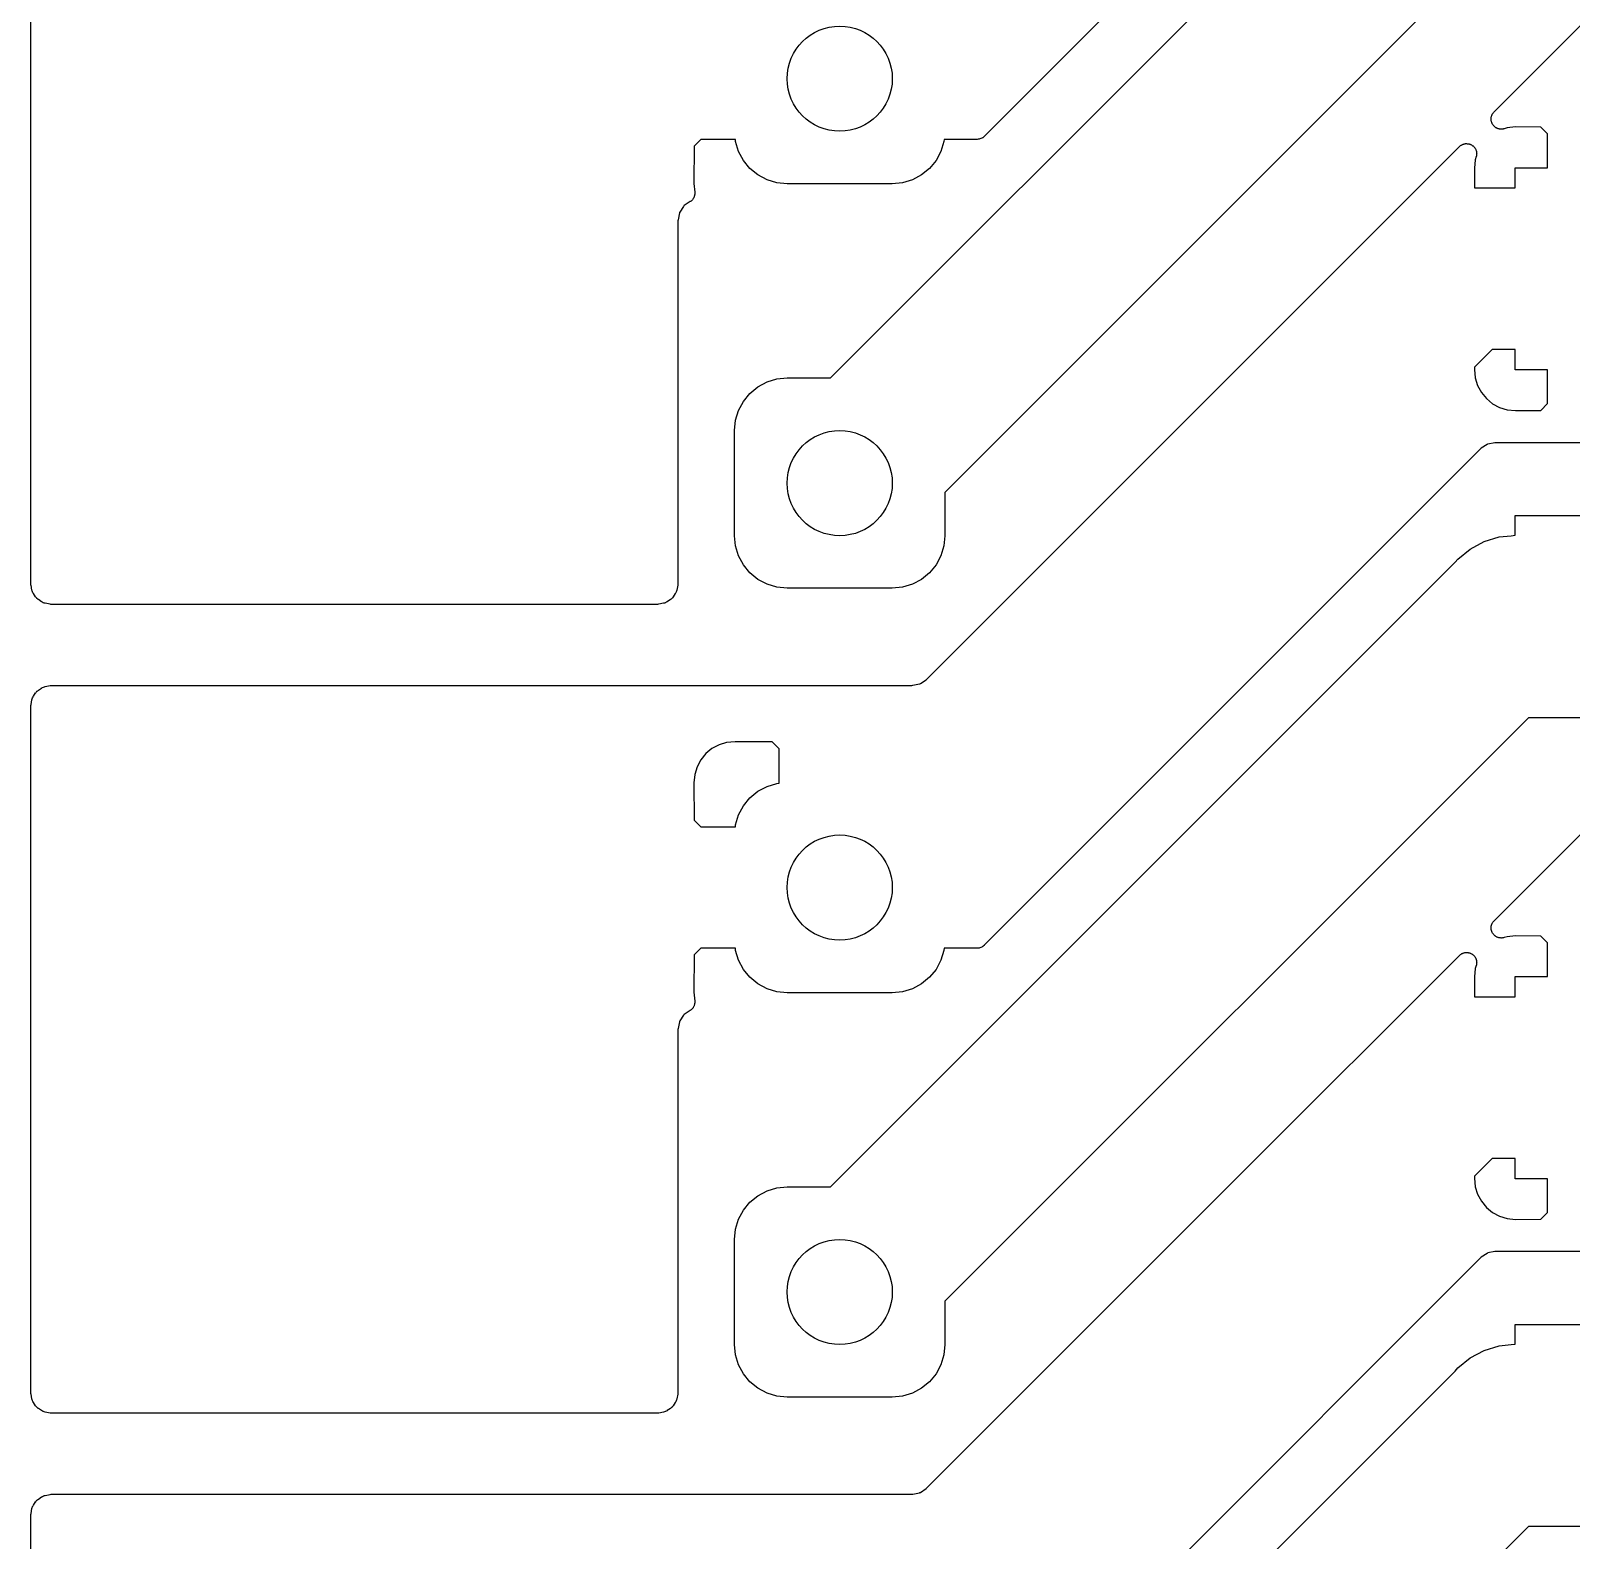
# Model space of a CAD drawing. Extents: x 1.69 to 6.13, y -5.81 to -1.91.
# Drawn here: x 1.693 to 2.443, y -3.566 to -2.831 of the extents above; entities that cross this region are included whole.
import ezdxf

# ---------------------------------------------------------------- set-up
doc = ezdxf.new("R2010")
doc.units = 0
doc.header["$MEASUREMENT"] = 0
doc.layers.add('BLACK', color=7, linetype='CONTINUOUS')

msp = doc.modelspace()

# ---------------------------------------------------------------- linework, layer by layer
at = {"layer": 'BLACK', "linetype": 'CONTINUOUS'}
for p, q in [((2.39852, -2.64085), (2.15695, -2.88242)), ((2.08212, -3), (2.38615, -2.69597)), ((1.69291, -3.09991), (1.69291, -2.76623)), ((2.42182, -2.77165), (2.1378, -3.05568)), ((2.40509, -2.8705), (2.47709, -2.7985)), ((2.40437, -2.87145), (2.40448, -2.87125)), ((2.40448, -2.87125), (2.40463, -2.87106)), ((2.40463, -2.87106), (2.40477, -2.87085)), ((2.40477, -2.87085), (2.40494, -2.87069)), ((2.40494, -2.87069), (2.40509, -2.8705)), ((2.40365, -2.87397), (2.40367, -2.87372)), ((2.40367, -2.8742), (2.40365, -2.87397)), ((2.40367, -2.87348), (2.40372, -2.87324)), ((2.40367, -2.87372), (2.40367, -2.87348)), ((2.40367, -2.87444), (2.40367, -2.8742)), ((2.40371, -2.87468), (2.40367, -2.87444)), ((2.40374, -2.87492), (2.40371, -2.87468)), ((2.40372, -2.87324), (2.40374, -2.87301)), ((2.40374, -2.87301), (2.40381, -2.87278)), ((2.4038, -2.87515), (2.40374, -2.87492)), ((2.40385, -2.87538), (2.4038, -2.87515)), ((2.40381, -2.87278), (2.40386, -2.87253)), ((2.40394, -2.87561), (2.40385, -2.87538)), ((2.40386, -2.87253), (2.40395, -2.87232)), ((2.40401, -2.87584), (2.40394, -2.87561)), ((2.40395, -2.87232), (2.40402, -2.87209)), ((2.40412, -2.87605), (2.40401, -2.87584)), ((2.40402, -2.87209), (2.40414, -2.87188)), ((2.40421, -2.87627), (2.40412, -2.87605)), ((2.40414, -2.87188), (2.40424, -2.87165)), ((2.40434, -2.87647), (2.40421, -2.87627)), ((2.40424, -2.87165), (2.40437, -2.87145)), ((2.40446, -2.87669), (2.40434, -2.87647)), ((2.40461, -2.87688), (2.40446, -2.87669)), ((2.40474, -2.87707), (2.40461, -2.87688)), ((2.40491, -2.87725), (2.40474, -2.87707)), ((2.40506, -2.87744), (2.40491, -2.87725)), ((2.40524, -2.87759), (2.40506, -2.87744)), ((2.40541, -2.87776), (2.40524, -2.87759)), ((2.40561, -2.8779), (2.40541, -2.87776)), ((2.4058, -2.87805), (2.40561, -2.8779)), ((2.40601, -2.87817), (2.4058, -2.87805)), ((2.4062, -2.8783), (2.40601, -2.87817)), ((2.40643, -2.8784), (2.4062, -2.8783)), ((2.40664, -2.87851), (2.40643, -2.8784)), ((2.40687, -2.87858), (2.40664, -2.87851)), ((2.40709, -2.87868), (2.40687, -2.87858)), ((2.40733, -2.87873), (2.40709, -2.87868)), ((2.40756, -2.8788), (2.40733, -2.87873)), ((2.40779, -2.87883), (2.40756, -2.8788)), ((2.40802, -2.87887), (2.40779, -2.87883)), ((2.40827, -2.87888), (2.40802, -2.87887)), ((2.40852, -2.8789), (2.40827, -2.87888)), ((2.40875, -2.87888), (2.40852, -2.8789)), ((2.40899, -2.87889), (2.40875, -2.87888)), ((2.40923, -2.87884), (2.40899, -2.87889)), ((2.40947, -2.87882), (2.40923, -2.87884)), ((2.4097, -2.87875), (2.40947, -2.87882)), ((2.40993, -2.87871), (2.4097, -2.87875)), ((2.41, -2.87869), (2.40993, -2.87871)), ((2.4115, -2.87824), (2.41, -2.87869)), ((2.41558, -2.87784), (2.4115, -2.87824)), ((2.42782, -2.87794), (2.41558, -2.87784)), ((2.4311, -2.88122), (2.42782, -2.87794)), ((2.01902, -2.88386), (2.01574, -2.88714)), ((2.03582, -2.88386), (2.01902, -2.88386)), ((2.03592, -2.88491), (2.03582, -2.88386)), ((2.03738, -2.88971), (2.03592, -2.88491)), ((2.1373, -2.88491), (2.13585, -2.88971)), ((2.13741, -2.88386), (2.1373, -2.88491)), ((2.15347, -2.88386), (2.13741, -2.88386)), ((2.15393, -2.88381), (2.15347, -2.88386)), ((2.15438, -2.88377), (2.15393, -2.88381)), ((2.1544, -2.88377), (2.15438, -2.88377)), ((2.15443, -2.88376), (2.1544, -2.88377)), ((2.15486, -2.88363), (2.15443, -2.88376)), ((2.1553, -2.88351), (2.15486, -2.88363)), ((2.15532, -2.88349), (2.1553, -2.88351)), ((2.15535, -2.88349), (2.15532, -2.88349)), ((2.15575, -2.88327), (2.15535, -2.88349)), ((2.15615, -2.88306), (2.15575, -2.88327)), ((2.15617, -2.88305), (2.15615, -2.88306)), ((2.1562, -2.88304), (2.15617, -2.88305)), ((2.15655, -2.88275), (2.1562, -2.88304)), ((2.1569, -2.88247), (2.15655, -2.88275)), ((2.15694, -2.88243), (2.1569, -2.88247)), ((2.15695, -2.88242), (2.15694, -2.88243)), ((2.15694, -2.88243), (2.15694, -2.88243)), ((2.15694, -2.88243), (2.15694, -2.88243)), ((2.38943, -2.88649), (2.38965, -2.88639)), ((2.38965, -2.88639), (2.38987, -2.88628)), ((2.38987, -2.88628), (2.3901, -2.88622)), ((2.3901, -2.88622), (2.39032, -2.88613)), ((2.39032, -2.88613), (2.39056, -2.88608)), ((2.39056, -2.88608), (2.39079, -2.88601)), ((2.39079, -2.88601), (2.39103, -2.88599)), ((2.39103, -2.88599), (2.39126, -2.88595)), ((2.39126, -2.88595), (2.39151, -2.88595)), ((2.39151, -2.88595), (2.39175, -2.88593)), ((2.39175, -2.88593), (2.39199, -2.88596)), ((2.39199, -2.88596), (2.39222, -2.88596)), ((2.39222, -2.88596), (2.39246, -2.88601)), ((2.39246, -2.88601), (2.39271, -2.88603)), ((2.39271, -2.88603), (2.39293, -2.8861)), ((2.39293, -2.8861), (2.39316, -2.88615)), ((2.39316, -2.88615), (2.39339, -2.88625)), ((2.39339, -2.88625), (2.39362, -2.88632)), ((2.39362, -2.88632), (2.39383, -2.88643)), ((2.4311, -2.89764), (2.4311, -2.88122)), ((2.01574, -2.88714), (2.01563, -2.90528)), ((2.03975, -2.89414), (2.03738, -2.88971)), ((2.13585, -2.88971), (2.13348, -2.89414)), ((2.28301, -2.99258), (2.38822, -2.88737)), ((2.38822, -2.88737), (2.38827, -2.88732)), ((2.38827, -2.88732), (2.38845, -2.88718)), ((2.38845, -2.88718), (2.38862, -2.88701)), ((2.38862, -2.88701), (2.38883, -2.88688)), ((2.38883, -2.88688), (2.38902, -2.88672)), ((2.38902, -2.88672), (2.38923, -2.88661)), ((2.38923, -2.88661), (2.38943, -2.88649)), ((2.39383, -2.88643), (2.39405, -2.88652)), ((2.39405, -2.88652), (2.39425, -2.88666)), ((2.39425, -2.88666), (2.39447, -2.88678)), ((2.39447, -2.88678), (2.39465, -2.88693)), ((2.39465, -2.88693), (2.39484, -2.88706)), ((2.39484, -2.88706), (2.39501, -2.88724)), ((2.39501, -2.88724), (2.3952, -2.8874)), ((2.3952, -2.8874), (2.39535, -2.88758)), ((2.39535, -2.88758), (2.39552, -2.88775)), ((2.39552, -2.88775), (2.39565, -2.88795)), ((2.39595, -2.89378), (2.39555, -2.89786)), ((2.39565, -2.88795), (2.39581, -2.88814)), ((2.39581, -2.88814), (2.39592, -2.88835)), ((2.39592, -2.88835), (2.39605, -2.88855)), ((2.39641, -2.89228), (2.39595, -2.89378)), ((2.39605, -2.88855), (2.39614, -2.88877)), ((2.39614, -2.88877), (2.39626, -2.88899)), ((2.39626, -2.88899), (2.39632, -2.88922)), ((2.39632, -2.88922), (2.39641, -2.88943)), ((2.39641, -2.88943), (2.39646, -2.88968)), ((2.39646, -2.89205), (2.39641, -2.89228)), ((2.39646, -2.88968), (2.39653, -2.88991)), ((2.39652, -2.89182), (2.39646, -2.89205)), ((2.39655, -2.89158), (2.39652, -2.89182)), ((2.39653, -2.88991), (2.39655, -2.89015)), ((2.39655, -2.89015), (2.3966, -2.89038)), ((2.3966, -2.89134), (2.39655, -2.89158)), ((2.3966, -2.89038), (2.3966, -2.89062)), ((2.3966, -2.89062), (2.39662, -2.89087)), ((2.39662, -2.89087), (2.3966, -2.8911)), ((2.3966, -2.8911), (2.3966, -2.89134)), ((2.04293, -2.89802), (2.03975, -2.89414)), ((2.04681, -2.9012), (2.04293, -2.89802)), ((2.05123, -2.90356), (2.04681, -2.9012)), ((2.12642, -2.9012), (2.122, -2.90356)), ((2.1303, -2.89802), (2.12642, -2.9012)), ((2.13348, -2.89414), (2.1303, -2.89802)), ((2.39555, -2.89786), (2.39561, -2.90748)), ((2.41535, -2.90748), (2.41535, -2.89764)), ((2.41535, -2.89764), (2.4311, -2.89764)), ((2.01563, -2.90528), (2.01606, -2.9096)), ((2.05603, -2.90502), (2.05123, -2.90356)), ((2.06102, -2.90551), (2.05603, -2.90502)), ((2.1122, -2.90551), (2.06102, -2.90551)), ((2.1172, -2.90502), (2.1122, -2.90551)), ((2.122, -2.90356), (2.1172, -2.90502)), ((2.39561, -2.90748), (2.41535, -2.90748)), ((2.01077, -2.91629), (2.01062, -2.91647)), ((2.01096, -2.91613), (2.01077, -2.91629)), ((2.01389, -2.91417), (2.01096, -2.91613)), ((2.01406, -2.91404), (2.01389, -2.91417)), ((2.01424, -2.91392), (2.01406, -2.91404)), ((2.01443, -2.91373), (2.01424, -2.91392)), ((2.01463, -2.91356), (2.01443, -2.91373)), ((2.01477, -2.9134), (2.01463, -2.91356)), ((2.01493, -2.91324), (2.01477, -2.9134)), ((2.01508, -2.91303), (2.01493, -2.91324)), ((2.01524, -2.91282), (2.01508, -2.91303)), ((2.01535, -2.91263), (2.01524, -2.91282)), ((2.01547, -2.91245), (2.01535, -2.91263)), ((2.01557, -2.91221), (2.01547, -2.91245)), ((2.0157, -2.91198), (2.01557, -2.91221)), ((2.01576, -2.91177), (2.0157, -2.91198)), ((2.01585, -2.91157), (2.01576, -2.91177)), ((2.0159, -2.91131), (2.01585, -2.91157)), ((2.01598, -2.91106), (2.0159, -2.91131)), ((2.016, -2.91084), (2.01598, -2.91106)), ((2.01605, -2.91063), (2.016, -2.91084)), ((2.01608, -2.9101), (2.01605, -2.91037)), ((2.01605, -2.91037), (2.01605, -2.91063)), ((2.01606, -2.9096), (2.01606, -2.90967)), ((2.01606, -2.90967), (2.01606, -2.90989)), ((2.01606, -2.90989), (2.01608, -2.9101)), ((2.00792, -2.92299), (2.00787, -2.92347)), ((2.00787, -2.92347), (2.00787, -3.09991)), ((2.00858, -2.9197), (2.00792, -2.92299)), ((2.00865, -2.91947), (2.00858, -2.9197)), ((2.00876, -2.91926), (2.00865, -2.91947)), ((2.01062, -2.91647), (2.00876, -2.91926)), ((2.4041, -2.98622), (2.39556, -2.99476)), ((2.41535, -2.98622), (2.4041, -2.98622)), ((2.41535, -2.99606), (2.41535, -2.98622)), ((2.12904, -3.14655), (2.28301, -2.99258)), ((2.28301, -2.99258), (2.28301, -2.99258)), ((2.39556, -2.99476), (2.39555, -2.99584)), ((2.39555, -2.99584), (2.39595, -2.99992)), ((2.4311, -2.99606), (2.41535, -2.99606)), ((2.4311, -3.01248), (2.4311, -2.99606)), ((2.04293, -3.0075), (2.04681, -3.00431)), ((2.04681, -3.00431), (2.05123, -3.00195)), ((2.05123, -3.00195), (2.05603, -3.00049)), ((2.05603, -3.00049), (2.06102, -3)), ((2.06102, -3), (2.08212, -3)), ((2.39595, -2.99992), (2.39708, -3.00363)), ((2.39708, -3.00363), (2.39891, -3.00705)), ((2.03738, -3.0158), (2.03975, -3.01137)), ((2.03975, -3.01137), (2.04293, -3.0075)), ((2.39891, -3.00705), (2.40137, -3.01005)), ((2.40137, -3.01005), (2.40436, -3.01251)), ((2.40436, -3.01251), (2.40778, -3.01434)), ((2.42782, -3.01576), (2.4311, -3.01248)), ((2.03543, -3.02559), (2.03592, -3.0206)), ((2.03592, -3.0206), (2.03738, -3.0158)), ((2.40778, -3.01434), (2.4115, -3.01546)), ((2.4115, -3.01546), (2.41558, -3.01587)), ((2.41558, -3.01587), (2.42782, -3.01576)), ((2.03543, -3.07677), (2.03543, -3.02559)), ((2.39852, -3.03455), (2.15695, -3.27612)), ((2.39889, -3.03424), (2.39852, -3.03455)), ((2.40168, -3.03238), (2.39889, -3.03424)), ((2.40189, -3.03227), (2.40168, -3.03238)), ((2.40212, -3.0322), (2.40189, -3.03227)), ((2.40541, -3.03154), (2.40212, -3.0322)), ((2.40589, -3.0315), (2.40541, -3.03154)), ((2.5881, -3.0315), (2.40589, -3.0315)), ((2.1378, -3.05568), (2.1378, -3.07677)), ((2.41535, -3.07658), (2.41535, -3.06693)), ((2.41535, -3.06693), (2.50591, -3.06693)), ((2.03592, -3.08176), (2.03543, -3.07677)), ((2.1378, -3.07677), (2.1373, -3.08176)), ((2.39338, -3.08325), (2.40022, -3.07959)), ((2.40022, -3.07959), (2.40764, -3.07734)), ((2.40764, -3.07734), (2.41342, -3.07677)), ((2.41342, -3.07677), (2.41535, -3.07658)), ((2.41342, -3.07677), (2.41342, -3.07677)), ((2.41535, -3.07658), (2.41535, -3.07658)), ((2.03738, -3.08656), (2.03592, -3.08176)), ((2.03975, -3.09099), (2.03738, -3.08656)), ((2.13585, -3.08656), (2.13348, -3.09099)), ((2.1373, -3.08176), (2.13585, -3.08656)), ((2.38615, -3.08967), (2.38738, -3.08817)), ((2.38738, -3.08817), (2.39338, -3.08325)), ((2.04293, -3.09487), (2.03975, -3.09099)), ((2.04681, -3.09805), (2.04293, -3.09487)), ((2.08212, -3.3937), (2.38615, -3.08967)), ((2.1303, -3.09487), (2.12642, -3.09805)), ((2.13348, -3.09099), (2.1303, -3.09487)), ((1.69296, -3.10035), (1.69291, -3.09991)), ((1.693, -3.1008), (1.69296, -3.10035)), ((1.69301, -3.10087), (1.693, -3.1008)), ((1.69347, -3.1032), (1.69301, -3.10087)), ((1.6936, -3.10363), (1.69347, -3.1032)), ((1.69373, -3.10406), (1.6936, -3.10363)), ((2.00717, -3.1037), (2.00703, -3.10413)), ((2.0073, -3.10327), (2.00717, -3.1037)), ((2.00731, -3.10321), (2.0073, -3.10327)), ((2.00732, -3.1032), (2.00731, -3.10321)), ((2.00731, -3.10321), (2.00731, -3.10321)), ((2.00731, -3.10321), (2.00731, -3.10321)), ((2.00778, -3.10087), (2.00732, -3.1032)), ((2.00782, -3.10042), (2.00778, -3.10087)), ((2.00787, -3.09998), (2.00782, -3.10042)), ((2.00787, -3.09991), (2.00787, -3.09991)), ((2.00787, -3.09991), (2.00787, -3.09991)), ((2.00787, -3.09991), (2.00787, -3.09991)), ((2.00787, -3.09991), (2.00787, -3.09998)), ((2.05123, -3.10041), (2.04681, -3.09805)), ((2.05603, -3.10187), (2.05123, -3.10041)), ((2.06102, -3.10236), (2.05603, -3.10187)), ((2.1122, -3.10236), (2.06102, -3.10236)), ((2.1172, -3.10187), (2.1122, -3.10236)), ((2.122, -3.10041), (2.1172, -3.10187)), ((2.12642, -3.09805), (2.122, -3.10041)), ((1.69374, -3.10409), (1.69373, -3.10406)), ((1.69375, -3.10412), (1.69374, -3.10409)), ((1.69396, -3.10452), (1.69375, -3.10412)), ((1.69417, -3.10492), (1.69396, -3.10452)), ((1.6942, -3.10497), (1.69417, -3.10492)), ((1.69421, -3.10497), (1.6942, -3.10497)), ((1.6942, -3.10497), (1.6942, -3.10497)), ((1.6942, -3.10497), (1.6942, -3.10497)), ((1.69525, -3.10654), (1.69421, -3.10497)), ((1.69554, -3.10689), (1.69525, -3.10654)), ((1.69582, -3.10724), (1.69554, -3.10689)), ((1.69584, -3.10726), (1.69582, -3.10724)), ((1.69586, -3.10728), (1.69584, -3.10726)), ((1.69621, -3.10757), (1.69586, -3.10728)), ((1.69655, -3.10786), (1.69621, -3.10757)), ((1.6966, -3.10789), (1.69655, -3.10786)), ((1.69661, -3.1079), (1.6966, -3.10789)), ((1.6966, -3.10789), (1.6966, -3.10789)), ((1.6966, -3.10789), (1.6966, -3.10789)), ((1.69818, -3.10894), (1.69661, -3.1079)), ((1.69857, -3.10916), (1.69818, -3.10894)), ((1.69897, -3.10937), (1.69857, -3.10916)), ((1.699, -3.10938), (1.69897, -3.10937)), ((1.69902, -3.1094), (1.699, -3.10938)), ((1.69945, -3.10953), (1.69902, -3.1094)), ((1.69988, -3.10966), (1.69945, -3.10953)), ((1.69994, -3.10968), (1.69988, -3.10966)), ((1.69995, -3.10968), (1.69994, -3.10968)), ((1.69994, -3.10968), (1.69994, -3.10968)), ((1.69994, -3.10968), (1.69994, -3.10968)), ((1.70228, -3.11014), (1.69995, -3.10968)), ((1.70273, -3.11019), (1.70228, -3.11014)), ((1.70317, -3.11024), (1.70273, -3.11019)), ((1.70324, -3.11024), (1.70317, -3.11024)), ((1.99755, -3.11024), (1.70324, -3.11024)), ((1.70324, -3.11024), (1.70324, -3.11024)), ((1.70324, -3.11024), (1.70324, -3.11024)), ((1.70324, -3.11024), (1.70324, -3.11024)), ((1.99799, -3.11019), (1.99755, -3.11024)), ((1.99844, -3.11015), (1.99799, -3.11019)), ((1.9985, -3.11014), (1.99844, -3.11015)), ((1.99851, -3.11014), (1.9985, -3.11014)), ((1.9985, -3.11014), (1.9985, -3.11014)), ((1.9985, -3.11014), (1.9985, -3.11014)), ((2.00084, -3.10968), (1.99851, -3.11014)), ((2.00127, -3.10955), (2.00084, -3.10968)), ((2.0017, -3.10942), (2.00127, -3.10955)), ((2.00173, -3.10941), (2.0017, -3.10942)), ((2.00176, -3.1094), (2.00173, -3.10941)), ((2.00215, -3.10919), (2.00176, -3.1094)), ((2.00255, -3.10898), (2.00215, -3.10919)), ((2.0026, -3.10895), (2.00255, -3.10898)), ((2.00261, -3.10895), (2.0026, -3.10895)), ((2.0026, -3.10895), (2.0026, -3.10895)), ((2.00418, -3.1079), (2.00261, -3.10894)), ((2.00261, -3.10894), (2.00261, -3.10895)), ((2.00453, -3.10761), (2.00418, -3.1079)), ((2.00488, -3.10733), (2.00453, -3.10761)), ((2.0049, -3.10731), (2.00488, -3.10733)), ((2.00492, -3.10729), (2.0049, -3.10731)), ((2.00521, -3.10694), (2.00492, -3.10729)), ((2.0055, -3.1066), (2.00521, -3.10694)), ((2.00553, -3.10655), (2.0055, -3.1066)), ((2.00554, -3.10654), (2.00553, -3.10655)), ((2.00553, -3.10655), (2.00553, -3.10655)), ((2.00553, -3.10655), (2.00553, -3.10655)), ((2.00658, -3.10497), (2.00554, -3.10654)), ((2.00679, -3.10458), (2.00658, -3.10497)), ((2.00701, -3.10418), (2.00679, -3.10458)), ((2.00702, -3.10415), (2.00701, -3.10418)), ((2.00703, -3.10413), (2.00702, -3.10415)), ((2.12566, -3.14884), (2.12587, -3.14872)), ((2.12587, -3.14872), (2.12867, -3.14686)), ((2.12867, -3.14686), (2.12904, -3.14655)), ((1.69349, -3.15658), (1.69362, -3.15614)), ((1.69362, -3.15614), (1.69375, -3.15572)), ((1.69375, -3.15572), (1.69377, -3.15569)), ((1.69377, -3.15569), (1.69378, -3.15566)), ((1.69378, -3.15566), (1.69399, -3.15526)), ((1.69399, -3.15526), (1.69421, -3.15487)), ((1.69421, -3.15487), (1.69525, -3.1533)), ((1.69525, -3.1533), (1.69526, -3.1533)), ((1.69526, -3.1533), (1.69529, -3.15325)), ((1.69526, -3.1533), (1.69526, -3.1533)), ((1.69526, -3.1533), (1.69526, -3.1533)), ((1.69529, -3.15325), (1.69558, -3.1529)), ((1.69558, -3.1529), (1.69587, -3.15255)), ((1.69587, -3.15255), (1.69589, -3.15254)), ((1.69589, -3.15254), (1.69591, -3.15251)), ((1.69591, -3.15251), (1.69626, -3.15223)), ((1.69626, -3.15223), (1.69661, -3.15195)), ((1.69661, -3.15195), (1.69818, -3.1509)), ((1.69818, -3.15089), (1.69823, -3.15086)), ((1.69818, -3.1509), (1.69818, -3.15089)), ((1.69818, -3.15089), (1.69818, -3.15089)), ((1.69818, -3.15089), (1.69818, -3.15089)), ((1.69823, -3.15086), (1.69863, -3.15065)), ((1.69863, -3.15065), (1.69903, -3.15044)), ((1.69903, -3.15044), (1.69906, -3.15043)), ((1.69906, -3.15043), (1.69909, -3.15042)), ((1.69909, -3.15042), (1.69952, -3.15029)), ((1.69952, -3.15029), (1.69995, -3.15016)), ((1.69995, -3.15016), (1.70228, -3.1497)), ((1.70228, -3.1497), (1.70235, -3.14969)), ((1.70228, -3.1497), (1.70228, -3.1497)), ((1.70228, -3.1497), (1.70228, -3.1497)), ((1.70228, -3.1497), (1.70228, -3.1497)), ((1.70235, -3.14969), (1.7028, -3.14965)), ((1.7028, -3.14965), (1.70324, -3.14961)), ((1.70324, -3.14961), (2.12167, -3.14961)), ((2.12167, -3.14961), (2.12214, -3.14956)), ((2.12214, -3.14956), (2.12544, -3.1489)), ((2.12544, -3.1489), (2.12566, -3.14884)), ((1.69291, -3.15986), (1.69296, -3.15942)), ((1.69291, -3.15993), (1.69291, -3.15986)), ((1.69291, -3.49361), (1.69291, -3.15993)), ((1.69291, -3.15993), (1.69291, -3.15993)), ((1.69291, -3.15993), (1.69291, -3.15993)), ((1.69291, -3.15993), (1.69291, -3.15993)), ((1.69296, -3.15942), (1.69301, -3.15897)), ((1.69301, -3.15897), (1.69347, -3.15664)), ((1.69347, -3.15663), (1.69349, -3.15658)), ((1.69347, -3.15664), (1.69347, -3.15663)), ((1.69347, -3.15663), (1.69347, -3.15663)), ((1.69347, -3.15663), (1.69347, -3.15663)), ((2.42182, -3.16535), (2.1378, -3.44938)), ((2.50591, -3.16535), (2.42182, -3.16535)), ((2.02786, -3.17858), (2.02444, -3.1804)), ((2.03157, -3.17745), (2.02786, -3.17858)), ((2.03566, -3.17705), (2.03157, -3.17745)), ((2.05381, -3.17715), (2.03566, -3.17705)), ((2.05709, -3.18043), (2.05381, -3.17715)), ((2.01899, -3.18586), (2.01716, -3.18928)), ((2.02145, -3.18286), (2.01899, -3.18586)), ((2.02444, -3.1804), (2.02145, -3.18286)), ((2.05709, -3.19724), (2.05709, -3.18043)), ((2.01603, -3.19299), (2.01563, -3.19708)), ((2.01716, -3.18928), (2.01603, -3.19299)), ((2.40509, -3.2642), (2.47709, -3.1922)), ((2.01563, -3.19708), (2.01574, -3.21522)), ((2.04293, -3.20435), (2.04681, -3.20116)), ((2.04681, -3.20116), (2.05123, -3.1988)), ((2.05123, -3.1988), (2.05603, -3.19734)), ((2.05603, -3.19734), (2.05709, -3.19724)), ((2.03738, -3.21265), (2.03975, -3.20822)), ((2.03975, -3.20822), (2.04293, -3.20435)), ((2.01574, -3.21522), (2.01902, -3.2185)), ((2.03592, -3.21745), (2.03738, -3.21265)), ((2.01902, -3.2185), (2.03582, -3.2185)), ((2.03582, -3.2185), (2.03592, -3.21745)), ((2.40365, -3.26767), (2.40367, -3.26742)), ((2.40367, -3.2679), (2.40365, -3.26767)), ((2.40367, -3.26718), (2.40372, -3.26695)), ((2.40367, -3.26742), (2.40367, -3.26718)), ((2.40367, -3.26814), (2.40367, -3.2679)), ((2.40371, -3.26838), (2.40367, -3.26814)), ((2.40374, -3.26862), (2.40371, -3.26838)), ((2.40372, -3.26695), (2.40374, -3.26671)), ((2.40374, -3.26671), (2.40381, -3.26648)), ((2.4038, -3.26885), (2.40374, -3.26862)), ((2.40381, -3.26648), (2.40386, -3.26623)), ((2.40386, -3.26623), (2.40395, -3.26602)), ((2.40395, -3.26602), (2.40402, -3.26579)), ((2.40402, -3.26579), (2.40414, -3.26558)), ((2.40414, -3.26558), (2.40424, -3.26535)), ((2.40424, -3.26535), (2.40437, -3.26515)), ((2.40437, -3.26515), (2.40448, -3.26495)), ((2.40448, -3.26495), (2.40463, -3.26476)), ((2.40463, -3.26476), (2.40477, -3.26455)), ((2.40477, -3.26455), (2.40494, -3.26439)), ((2.40494, -3.26439), (2.40509, -3.2642)), ((2.1569, -3.27617), (2.15655, -3.27645)), ((2.15694, -3.27613), (2.1569, -3.27617)), ((2.15695, -3.27612), (2.15694, -3.27613)), ((2.15694, -3.27613), (2.15694, -3.27613)), ((2.15694, -3.27613), (2.15694, -3.27613)), ((2.40385, -3.26908), (2.4038, -3.26885)), ((2.40394, -3.26931), (2.40385, -3.26908)), ((2.40401, -3.26954), (2.40394, -3.26931)), ((2.40412, -3.26975), (2.40401, -3.26954)), ((2.40421, -3.26997), (2.40412, -3.26975)), ((2.40434, -3.27018), (2.40421, -3.26997)), ((2.40446, -3.27039), (2.40434, -3.27018)), ((2.40461, -3.27058), (2.40446, -3.27039)), ((2.40474, -3.27077), (2.40461, -3.27058)), ((2.40491, -3.27095), (2.40474, -3.27077)), ((2.40506, -3.27114), (2.40491, -3.27095)), ((2.40524, -3.27129), (2.40506, -3.27114)), ((2.40541, -3.27146), (2.40524, -3.27129)), ((2.40561, -3.2716), (2.40541, -3.27146)), ((2.4058, -3.27175), (2.40561, -3.2716)), ((2.40601, -3.27187), (2.4058, -3.27175)), ((2.4062, -3.272), (2.40601, -3.27187)), ((2.40643, -3.2721), (2.4062, -3.272)), ((2.40664, -3.27221), (2.40643, -3.2721)), ((2.40687, -3.27228), (2.40664, -3.27221)), ((2.40709, -3.27238), (2.40687, -3.27228)), ((2.40733, -3.27243), (2.40709, -3.27238)), ((2.40756, -3.2725), (2.40733, -3.27243)), ((2.40779, -3.27253), (2.40756, -3.2725)), ((2.40802, -3.27258), (2.40779, -3.27253)), ((2.40827, -3.27258), (2.40802, -3.27258)), ((2.40852, -3.2726), (2.40827, -3.27258)), ((2.40875, -3.27258), (2.40852, -3.2726)), ((2.40899, -3.27259), (2.40875, -3.27258)), ((2.40923, -3.27254), (2.40899, -3.27259)), ((2.40947, -3.27252), (2.40923, -3.27254)), ((2.4097, -3.27246), (2.40947, -3.27252)), ((2.40993, -3.27241), (2.4097, -3.27246)), ((2.41, -3.27239), (2.40993, -3.27241)), ((2.4115, -3.27194), (2.41, -3.27239)), ((2.41558, -3.27154), (2.4115, -3.27194)), ((2.42782, -3.27164), (2.41558, -3.27154)), ((2.4311, -3.27492), (2.42782, -3.27164)), ((2.4311, -3.29134), (2.4311, -3.27492)), ((2.01574, -3.28084), (2.01563, -3.29899)), ((2.01902, -3.27756), (2.01574, -3.28084)), ((2.03582, -3.27756), (2.01902, -3.27756)), ((2.03592, -3.27861), (2.03582, -3.27756)), ((2.03738, -3.28342), (2.03592, -3.27861)), ((2.03975, -3.28784), (2.03738, -3.28342)), ((2.13585, -3.28342), (2.13348, -3.28784)), ((2.1373, -3.27861), (2.13585, -3.28342)), ((2.13741, -3.27756), (2.1373, -3.27861)), ((2.15347, -3.27756), (2.13741, -3.27756)), ((2.15393, -3.27751), (2.15347, -3.27756)), ((2.15438, -3.27748), (2.15393, -3.27751)), ((2.1544, -3.27747), (2.15438, -3.27748)), ((2.15443, -3.27747), (2.1544, -3.27747)), ((2.15486, -3.27733), (2.15443, -3.27747)), ((2.1553, -3.27721), (2.15486, -3.27733)), ((2.15532, -3.2772), (2.1553, -3.27721)), ((2.15535, -3.27719), (2.15532, -3.2772)), ((2.15575, -3.27697), (2.15535, -3.27719)), ((2.15615, -3.27677), (2.15575, -3.27697)), ((2.15617, -3.27675), (2.15615, -3.27677)), ((2.1562, -3.27674), (2.15617, -3.27675)), ((2.15655, -3.27645), (2.1562, -3.27674)), ((2.28301, -3.38628), (2.38822, -3.28107)), ((2.38822, -3.28107), (2.38827, -3.28102)), ((2.38827, -3.28102), (2.38845, -3.28088)), ((2.38845, -3.28088), (2.38862, -3.28071)), ((2.38862, -3.28071), (2.38883, -3.28058)), ((2.38883, -3.28058), (2.38902, -3.28042)), ((2.38902, -3.28042), (2.38923, -3.28032)), ((2.38923, -3.28032), (2.38943, -3.28019)), ((2.38943, -3.28019), (2.38965, -3.2801)), ((2.38965, -3.2801), (2.38987, -3.27998)), ((2.38987, -3.27998), (2.3901, -3.27992)), ((2.3901, -3.27992), (2.39032, -3.27983)), ((2.39032, -3.27983), (2.39056, -3.27978)), ((2.39056, -3.27978), (2.39079, -3.27971)), ((2.39079, -3.27971), (2.39103, -3.27969)), ((2.39103, -3.27969), (2.39126, -3.27965)), ((2.39126, -3.27965), (2.39151, -3.27965)), ((2.39151, -3.27965), (2.39175, -3.27963)), ((2.39175, -3.27963), (2.39199, -3.27966)), ((2.39199, -3.27966), (2.39222, -3.27966)), ((2.39222, -3.27966), (2.39246, -3.27971)), ((2.39246, -3.27971), (2.39271, -3.27973)), ((2.39271, -3.27973), (2.39293, -3.2798)), ((2.39293, -3.2798), (2.39316, -3.27985)), ((2.39316, -3.27985), (2.39339, -3.27995)), ((2.39339, -3.27995), (2.39362, -3.28002)), ((2.39362, -3.28002), (2.39383, -3.28013)), ((2.39383, -3.28013), (2.39405, -3.28023)), ((2.39405, -3.28023), (2.39425, -3.28036)), ((2.39425, -3.28036), (2.39447, -3.28048)), ((2.39447, -3.28048), (2.39465, -3.28063)), ((2.39465, -3.28063), (2.39484, -3.28076)), ((2.39484, -3.28076), (2.39501, -3.28094)), ((2.39501, -3.28094), (2.3952, -3.2811)), ((2.3952, -3.2811), (2.39535, -3.28128)), ((2.39535, -3.28128), (2.39552, -3.28145)), ((2.39552, -3.28145), (2.39565, -3.28165)), ((2.39565, -3.28165), (2.39581, -3.28184)), ((2.39581, -3.28184), (2.39592, -3.28205)), ((2.39592, -3.28205), (2.39605, -3.28225)), ((2.39605, -3.28225), (2.39614, -3.28247)), ((2.39614, -3.28247), (2.39626, -3.28269)), ((2.39626, -3.28269), (2.39632, -3.28292)), ((2.39632, -3.28292), (2.39641, -3.28314)), ((2.39641, -3.28314), (2.39646, -3.28338)), ((2.39646, -3.28338), (2.39653, -3.28361)), ((2.39653, -3.28361), (2.39655, -3.28385)), ((2.04293, -3.29172), (2.03975, -3.28784)), ((2.13348, -3.28784), (2.1303, -3.29172)), ((2.39595, -3.28748), (2.39555, -3.29156)), ((2.39641, -3.28598), (2.39595, -3.28748)), ((2.39646, -3.28575), (2.39641, -3.28598)), ((2.39652, -3.28552), (2.39646, -3.28575)), ((2.39655, -3.28528), (2.39652, -3.28552)), ((2.39655, -3.28385), (2.3966, -3.28408)), ((2.3966, -3.28504), (2.39655, -3.28528)), ((2.3966, -3.28408), (2.3966, -3.28432)), ((2.3966, -3.28432), (2.39662, -3.28457)), ((2.39662, -3.28457), (2.3966, -3.2848)), ((2.3966, -3.2848), (2.3966, -3.28504)), ((2.04681, -3.2949), (2.04293, -3.29172)), ((2.05123, -3.29726), (2.04681, -3.2949)), ((2.05603, -3.29872), (2.05123, -3.29726)), ((2.06102, -3.29921), (2.05603, -3.29872)), ((2.1172, -3.29872), (2.1122, -3.29921)), ((2.122, -3.29726), (2.1172, -3.29872)), ((2.12642, -3.2949), (2.122, -3.29726)), ((2.1303, -3.29172), (2.12642, -3.2949)), ((2.39555, -3.29156), (2.39561, -3.30118)), ((2.41535, -3.30118), (2.41535, -3.29134)), ((2.41535, -3.29134), (2.4311, -3.29134)), ((2.01547, -3.30615), (2.01535, -3.30633)), ((2.01557, -3.30591), (2.01547, -3.30615)), ((2.0157, -3.30568), (2.01557, -3.30591)), ((2.01563, -3.29899), (2.01606, -3.3033)), ((2.01576, -3.30547), (2.0157, -3.30568)), ((2.01585, -3.30527), (2.01576, -3.30547)), ((2.0159, -3.30501), (2.01585, -3.30527)), ((2.01598, -3.30476), (2.0159, -3.30501)), ((2.016, -3.30454), (2.01598, -3.30476)), ((2.01605, -3.30433), (2.016, -3.30454)), ((2.01608, -3.3038), (2.01605, -3.30407)), ((2.01605, -3.30407), (2.01605, -3.30433)), ((2.01606, -3.3033), (2.01606, -3.30337)), ((2.01606, -3.30337), (2.01606, -3.30359)), ((2.01606, -3.30359), (2.01608, -3.3038)), ((2.1122, -3.29921), (2.06102, -3.29921)), ((2.39561, -3.30118), (2.41535, -3.30118)), ((2.00858, -3.3134), (2.00792, -3.31669)), ((2.00865, -3.31317), (2.00858, -3.3134)), ((2.00876, -3.31296), (2.00865, -3.31317)), ((2.01062, -3.31017), (2.00876, -3.31296)), ((2.01077, -3.30999), (2.01062, -3.31017)), ((2.01096, -3.30984), (2.01077, -3.30999)), ((2.01389, -3.30787), (2.01096, -3.30984)), ((2.01406, -3.30774), (2.01389, -3.30787)), ((2.01424, -3.30762), (2.01406, -3.30774)), ((2.01443, -3.30743), (2.01424, -3.30762)), ((2.01463, -3.30727), (2.01443, -3.30743)), ((2.01477, -3.3071), (2.01463, -3.30727)), ((2.01493, -3.30694), (2.01477, -3.3071)), ((2.01508, -3.30673), (2.01493, -3.30694)), ((2.01524, -3.30652), (2.01508, -3.30673)), ((2.01535, -3.30633), (2.01524, -3.30652)), ((2.00792, -3.31669), (2.00787, -3.31717)), ((2.00787, -3.31717), (2.00787, -3.49361)), ((2.4041, -3.37992), (2.39556, -3.38847)), ((2.41535, -3.37992), (2.4041, -3.37992)), ((2.41535, -3.38976), (2.41535, -3.37992)), ((2.12904, -3.54025), (2.28301, -3.38628)), ((2.28301, -3.38628), (2.28301, -3.38628)), ((2.39556, -3.38847), (2.39555, -3.38954)), ((2.04681, -3.39801), (2.05123, -3.39565)), ((2.05123, -3.39565), (2.05603, -3.39419)), ((2.05603, -3.39419), (2.06102, -3.3937)), ((2.06102, -3.3937), (2.08212, -3.3937)), ((2.39555, -3.38954), (2.39595, -3.39362)), ((2.39595, -3.39362), (2.39708, -3.39733)), ((2.4311, -3.38976), (2.41535, -3.38976)), ((2.4311, -3.40618), (2.4311, -3.38976)), ((2.03975, -3.40507), (2.04293, -3.4012)), ((2.04293, -3.4012), (2.04681, -3.39801)), ((2.39708, -3.39733), (2.39891, -3.40075)), ((2.39891, -3.40075), (2.40137, -3.40375)), ((2.03592, -3.4143), (2.03738, -3.4095)), ((2.03738, -3.4095), (2.03975, -3.40507)), ((2.40137, -3.40375), (2.40436, -3.40621)), ((2.40436, -3.40621), (2.40778, -3.40804)), ((2.40778, -3.40804), (2.4115, -3.40916)), ((2.4115, -3.40916), (2.41558, -3.40957)), ((2.41558, -3.40957), (2.42782, -3.40947)), ((2.42782, -3.40947), (2.4311, -3.40618)), ((2.03543, -3.41929), (2.03592, -3.4143)), ((2.03543, -3.47047), (2.03543, -3.41929)), ((2.40168, -3.42608), (2.39889, -3.42795)), ((2.40189, -3.42597), (2.40168, -3.42608)), ((2.40212, -3.4259), (2.40189, -3.42597)), ((2.40541, -3.42524), (2.40212, -3.4259)), ((2.40589, -3.4252), (2.40541, -3.42524)), ((2.5881, -3.4252), (2.40589, -3.4252)), ((2.39852, -3.42825), (2.15695, -3.66982)), ((2.39889, -3.42795), (2.39852, -3.42825)), ((2.1378, -3.44938), (2.1378, -3.47047)), ((2.41535, -3.47028), (2.41535, -3.46063)), ((2.41535, -3.46063), (2.50591, -3.46063)), ((2.03592, -3.47546), (2.03543, -3.47047)), ((2.1378, -3.47047), (2.1373, -3.47546)), ((2.40022, -3.47329), (2.40764, -3.47104)), ((2.40764, -3.47104), (2.41342, -3.47047)), ((2.41342, -3.47047), (2.41535, -3.47028)), ((2.41342, -3.47047), (2.41342, -3.47047)), ((2.41535, -3.47028), (2.41535, -3.47028)), ((2.03738, -3.48027), (2.03592, -3.47546)), ((2.1373, -3.47546), (2.13585, -3.48027)), ((2.38738, -3.48187), (2.39338, -3.47695)), ((2.39338, -3.47695), (2.40022, -3.47329)), ((2.03975, -3.48469), (2.03738, -3.48027)), ((2.04293, -3.48857), (2.03975, -3.48469)), ((2.08212, -3.7874), (2.38615, -3.48337)), ((2.13348, -3.48469), (2.1303, -3.48857)), ((2.13585, -3.48027), (2.13348, -3.48469)), ((2.38615, -3.48337), (2.38738, -3.48187)), ((1.69296, -3.49405), (1.69291, -3.49361)), ((2.00787, -3.49361), (2.00787, -3.49361)), ((2.00787, -3.49361), (2.00787, -3.49361)), ((2.00787, -3.49361), (2.00787, -3.49361)), ((2.00787, -3.49361), (2.00787, -3.49368)), ((2.04681, -3.49175), (2.04293, -3.48857)), ((2.05123, -3.49412), (2.04681, -3.49175)), ((2.12642, -3.49175), (2.122, -3.49412)), ((2.1303, -3.48857), (2.12642, -3.49175)), ((1.693, -3.4945), (1.69296, -3.49405)), ((1.69301, -3.49457), (1.693, -3.4945)), ((1.69347, -3.4969), (1.69301, -3.49457)), ((1.6936, -3.49733), (1.69347, -3.4969)), ((1.69373, -3.49776), (1.6936, -3.49733)), ((1.69374, -3.49779), (1.69373, -3.49776)), ((1.69375, -3.49782), (1.69374, -3.49779)), ((1.69396, -3.49822), (1.69375, -3.49782)), ((1.69417, -3.49862), (1.69396, -3.49822)), ((1.6942, -3.49867), (1.69417, -3.49862)), ((1.69421, -3.49867), (1.6942, -3.49867)), ((1.6942, -3.49867), (1.6942, -3.49867)), ((1.6942, -3.49867), (1.6942, -3.49867)), ((1.69525, -3.50024), (1.69421, -3.49867)), ((1.69554, -3.50059), (1.69525, -3.50024)), ((1.69582, -3.50094), (1.69554, -3.50059)), ((1.69584, -3.50096), (1.69582, -3.50094)), ((1.69586, -3.50098), (1.69584, -3.50096)), ((1.69621, -3.50127), (1.69586, -3.50098)), ((2.00488, -3.50103), (2.00453, -3.50131)), ((2.0049, -3.50101), (2.00488, -3.50103)), ((2.00492, -3.50099), (2.0049, -3.50101)), ((2.00521, -3.50064), (2.00492, -3.50099)), ((2.0055, -3.5003), (2.00521, -3.50064)), ((2.00553, -3.50025), (2.0055, -3.5003)), ((2.00554, -3.50024), (2.00553, -3.50025)), ((2.00553, -3.50025), (2.00553, -3.50025)), ((2.00553, -3.50025), (2.00553, -3.50025)), ((2.00658, -3.49867), (2.00554, -3.50024)), ((2.00679, -3.49828), (2.00658, -3.49867)), ((2.00701, -3.49788), (2.00679, -3.49828)), ((2.00702, -3.49785), (2.00701, -3.49788)), ((2.00703, -3.49783), (2.00702, -3.49785)), ((2.00717, -3.4974), (2.00703, -3.49783)), ((2.0073, -3.49697), (2.00717, -3.4974)), ((2.00731, -3.49691), (2.0073, -3.49697)), ((2.00732, -3.4969), (2.00731, -3.49691)), ((2.00731, -3.49691), (2.00731, -3.49691)), ((2.00731, -3.49691), (2.00731, -3.49691)), ((2.00778, -3.49457), (2.00732, -3.4969)), ((2.00782, -3.49412), (2.00778, -3.49457)), ((2.00787, -3.49368), (2.00782, -3.49412)), ((2.05603, -3.49557), (2.05123, -3.49412)), ((2.06102, -3.49606), (2.05603, -3.49557)), ((2.1122, -3.49606), (2.06102, -3.49606)), ((2.1172, -3.49557), (2.1122, -3.49606)), ((2.122, -3.49412), (2.1172, -3.49557)), ((1.69655, -3.50156), (1.69621, -3.50127)), ((1.6966, -3.50159), (1.69655, -3.50156)), ((1.69661, -3.5016), (1.6966, -3.50159)), ((1.6966, -3.50159), (1.6966, -3.50159)), ((1.6966, -3.50159), (1.6966, -3.50159)), ((1.69818, -3.50264), (1.69661, -3.5016)), ((1.69857, -3.50286), (1.69818, -3.50264)), ((1.69897, -3.50307), (1.69857, -3.50286)), ((1.699, -3.50308), (1.69897, -3.50307)), ((1.69902, -3.5031), (1.699, -3.50308)), ((1.69945, -3.50323), (1.69902, -3.5031)), ((1.69988, -3.50336), (1.69945, -3.50323)), ((1.69994, -3.50338), (1.69988, -3.50336)), ((1.69995, -3.50338), (1.69994, -3.50338)), ((1.69994, -3.50338), (1.69994, -3.50338)), ((1.69994, -3.50338), (1.69994, -3.50338)), ((1.70228, -3.50384), (1.69995, -3.50338)), ((1.70273, -3.50389), (1.70228, -3.50384)), ((1.70317, -3.50394), (1.70273, -3.50389)), ((1.70324, -3.50394), (1.70317, -3.50394)), ((1.99755, -3.50394), (1.70324, -3.50394)), ((1.70324, -3.50394), (1.70324, -3.50394)), ((1.70324, -3.50394), (1.70324, -3.50394)), ((1.70324, -3.50394), (1.70324, -3.50394)), ((1.99799, -3.50389), (1.99755, -3.50394)), ((1.99844, -3.50386), (1.99799, -3.50389)), ((1.9985, -3.50384), (1.99844, -3.50386)), ((1.99851, -3.50384), (1.9985, -3.50384)), ((1.9985, -3.50384), (1.9985, -3.50384)), ((1.9985, -3.50384), (1.9985, -3.50384)), ((2.00084, -3.50338), (1.99851, -3.50384)), ((2.00127, -3.50325), (2.00084, -3.50338)), ((2.0017, -3.50312), (2.00127, -3.50325)), ((2.00173, -3.50311), (2.0017, -3.50312)), ((2.00176, -3.5031), (2.00173, -3.50311)), ((2.00215, -3.50289), (2.00176, -3.5031)), ((2.00255, -3.50268), (2.00215, -3.50289)), ((2.0026, -3.50265), (2.00255, -3.50268)), ((2.00261, -3.50265), (2.0026, -3.50265)), ((2.0026, -3.50265), (2.0026, -3.50265)), ((2.00418, -3.5016), (2.00261, -3.50264)), ((2.00261, -3.50264), (2.00261, -3.50265)), ((2.00453, -3.50131), (2.00418, -3.5016)), ((1.69591, -3.54621), (1.69626, -3.54593)), ((1.69626, -3.54593), (1.69661, -3.54565)), ((1.69661, -3.54565), (1.69818, -3.5446)), ((1.69818, -3.5446), (1.69823, -3.54456)), ((1.69818, -3.5446), (1.69818, -3.5446)), ((1.69818, -3.5446), (1.69818, -3.5446)), ((1.69818, -3.5446), (1.69818, -3.5446)), ((1.69823, -3.54456), (1.69863, -3.54435)), ((1.69863, -3.54435), (1.69903, -3.54414)), ((1.69903, -3.54414), (1.69906, -3.54413)), ((1.69906, -3.54413), (1.69909, -3.54412)), ((1.69909, -3.54412), (1.69952, -3.544)), ((1.69952, -3.544), (1.69995, -3.54387)), ((1.69995, -3.54387), (1.70228, -3.5434)), ((1.70228, -3.5434), (1.70235, -3.54339)), ((1.70228, -3.5434), (1.70228, -3.5434)), ((1.70228, -3.5434), (1.70228, -3.5434)), ((1.70228, -3.5434), (1.70228, -3.5434)), ((1.70235, -3.54339), (1.7028, -3.54335)), ((1.7028, -3.54335), (1.70324, -3.54331)), ((1.70324, -3.54331), (2.12167, -3.54331)), ((2.12167, -3.54331), (2.12214, -3.54326)), ((2.12214, -3.54326), (2.12544, -3.54261)), ((2.12544, -3.54261), (2.12566, -3.54254)), ((2.12566, -3.54254), (2.12587, -3.54242)), ((2.12587, -3.54242), (2.12867, -3.54056)), ((2.12867, -3.54056), (2.12904, -3.54025)), ((1.69291, -3.55357), (1.69296, -3.55312)), ((1.69291, -3.55363), (1.69291, -3.55357)), ((1.69291, -3.88731), (1.69291, -3.55363)), ((1.69291, -3.55363), (1.69291, -3.55363)), ((1.69291, -3.55363), (1.69291, -3.55363)), ((1.69291, -3.55363), (1.69291, -3.55363)), ((1.69296, -3.55312), (1.69301, -3.55267)), ((1.69301, -3.55267), (1.69347, -3.55034)), ((1.69347, -3.55033), (1.69349, -3.55028)), ((1.69347, -3.55034), (1.69347, -3.55033)), ((1.69347, -3.55033), (1.69347, -3.55033)), ((1.69347, -3.55034), (1.69347, -3.55034)), ((1.69349, -3.55028), (1.69362, -3.54985)), ((1.69362, -3.54985), (1.69375, -3.54942)), ((1.69375, -3.54942), (1.69377, -3.54939)), ((1.69377, -3.54939), (1.69378, -3.54936)), ((1.69378, -3.54936), (1.69399, -3.54897)), ((1.69399, -3.54897), (1.69421, -3.54857)), ((1.69421, -3.54857), (1.69525, -3.547)), ((1.69525, -3.547), (1.69526, -3.547)), ((1.69526, -3.547), (1.69529, -3.54695)), ((1.69526, -3.547), (1.69526, -3.547)), ((1.69526, -3.547), (1.69526, -3.547)), ((1.69529, -3.54695), (1.69558, -3.5466)), ((1.69558, -3.5466), (1.69587, -3.54626)), ((1.69587, -3.54626), (1.69589, -3.54624)), ((1.69589, -3.54624), (1.69591, -3.54621)), ((2.42182, -3.55906), (2.1378, -3.84308)), ((2.50591, -3.55906), (2.42182, -3.55906))]:
    msp.add_line(p, q, dxfattribs=at)
at = {"layer": 'BLACK'}
for centre in [(2.08661, -2.85433), (2.08661, -3.05118), (2.08661, -3.24803), (2.08661, -3.44488)]:
    msp.add_circle(centre, 0.02559, dxfattribs=at)

doc.saveas('drawing.dxf')
